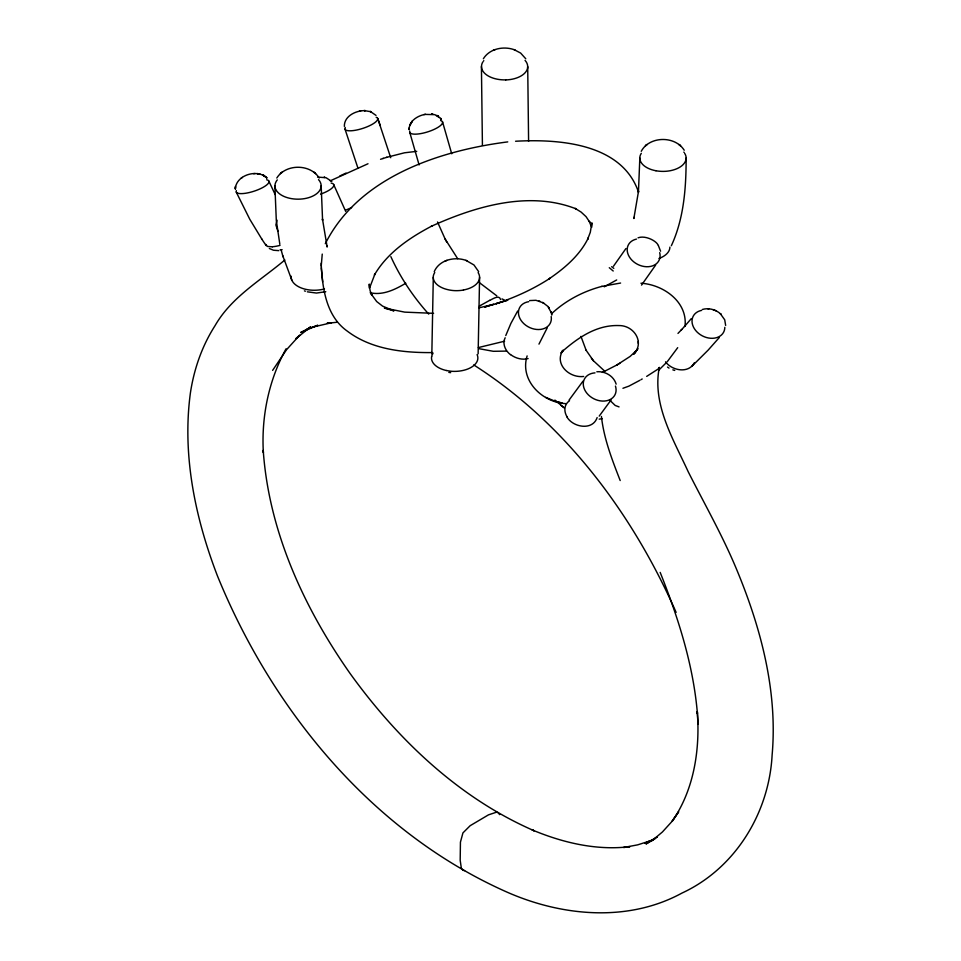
<?xml version="1.0" encoding="UTF-8"?>
<svg xmlns="http://www.w3.org/2000/svg" width="961" height="961" viewBox="0 0 961 961"><rect width="100%" height="100%" fill="white"/><g stroke="black" fill="none" stroke-linecap="round" stroke-linejoin="round"><path stroke-width="1.44" d="M433.303 277.273L431.837 353.852M479.587 277.273L478.134 353.852M635.581 351.738L633.767 354.177L637.9 348.615L634.825 352.927C644.254 341.131 633.419 325.323 618.944 325.563C596.673 324.77 578.15 337.551 561.921 351.798L562.858 350.621L561.044 353.059L563.05 350.2C553.98 363.45 568.636 378.214 583.663 376.472M638.248 343.317L638.272 341.419M639.834 158.024L638.428 192.416L638.548 191.035L633.852 218.507L634.224 217.15M686.13 158.024C686.142 187.707 683.98 218.375 671.355 245.716M725.651 325.419L724.714 319.797L720.33 313.682L721.062 314.343M684.989 326.392C687.896 301.778 663.246 284.564 640.951 283.231M321.226 266.077L322.247 254.088M265.885 244.442L267.398 246.436L272.347 246.821M659.318 367.366C651.99 404.413 673.337 439.237 688.184 471.695C704.437 503.84 722.336 535.217 736.234 568.504C760.752 627.209 777.809 690.983 772.115 755.058C769.076 813.03 735.273 868.42 681.938 893.093C627.521 922.764 560.972 916.181 506.015 891.676C371.859 831.89 272.107 709.999 217.438 575.891C195.203 518.063 182.025 454.973 190.398 392.989C193.966 369.228 201.99 346.032 214.988 325.767C231.301 297.165 260.407 280.588 284.84 259.999M527.121 355.906C519.481 380.328 542.04 402.323 565.536 403.62M369.721 287.591L375.006 273.849L374.394 275.002C387.355 252.707 409.65 237.667 432.042 225.943L431.213 226.352C475.094 206.447 528.814 190.338 575.939 208.801L575.11 208.393L581.093 212.069L586.054 216.657L589.922 222.471L589.297 221.294L591.099 226.111M597.141 417.567C592.673 431.008 572.744 427.369 566.882 416.87M505.762 335.569L510.904 323.401L517.643 311.04M434.24 271.663C439.405 259.494 455.574 256.143 466.998 260.767M538.965 344.122L547.314 327.677M325.298 243.722C358.525 177.389 438.516 150.745 507.756 141.892M277.092 220.189L275.867 224.874L277.873 231.157M694.298 362.838C688.629 373.853 671.919 370.682 665.553 361.816M641.251 151.309C649.408 135.897 675.139 135.561 684.208 150.24M505.162 337.767C502.014 343.714 505.51 350.969 510.507 354.681M286.066 348.795C268.696 380.28 261.26 416.774 263.362 452.571L263.23 450.349C268.816 531.325 303.916 607.7 350.056 673.445C397.578 739.381 458.938 798.05 534.196 830.784L532.118 829.884C562.846 842.737 596.589 850.773 630.008 846.641L623.641 847.494L637.672 844.851L650.861 840.659L644.879 843.265L654.393 838.845M272.624 370.369L286.558 349.696L299.64 335.221L295.94 338.62L310.523 326.968L306.271 329.863L310.787 327.148M276.804 178.025C285.705 163.67 310.319 163.682 319.22 178.025M483.359 58.777C489.714 48.338 504.297 45.72 515.12 50.044M677.709 347.666L667.487 361.408M625.899 248.587L613.454 266.257M655.642 265.08L641.54 285.105M569.08 400.064L583.027 381.109M599.208 416.113L611.04 400.016M659.138 367.739L658.129 368.88M636.074 351.053L636.927 350.056L630.104 356.435L616.626 365.156L619.881 363.246M691.295 318.62L684.52 326.44M719.357 337.467L708.089 350.176L691.86 366.309M680.893 330.38L685.397 325.491M677.973 333.419L681.769 329.443M666.73 362.261L658.717 370.213M551.59 313.706C565.693 300.445 583.363 291.255 602.03 286.342M266.738 177.785L263.566 175.346L266.942 178.013C257.572 168.68 236.454 174.77 235.349 188.5M657.396 369.517L646.681 376.388M242.376 177.413L241.079 178.302M479.287 306.151L480.416 305.514M480.44 305.49L489.605 300.397M641.071 379.631L642.2 378.982M309.826 327.701L300.697 332.518L317.731 325.25L308.986 328.53M617.07 364.892L602.367 372.424M639.93 380.28L628.854 386.154L622.932 388.28M604.265 286.81L616.686 279.951M654.885 838.821L646.032 843.974L657.288 836.815L652.171 840.611L662.405 831.986L671.511 821.967L678.682 811.757L672.268 821.174C694.178 789.462 700.137 749.364 697.302 711.596L697.41 713.506C693.313 664.736 678.178 617.647 660.171 572.396M405.794 283.231C395.199 289.513 382.874 295.64 370.189 292.745M330.224 180.836L368.003 163.754M489.63 300.385C492.609 299.195 499.143 294.282 500.621 299.544M339.798 176.019L346.044 173.076M345.78 210.123L351.654 207.576M495.107 49.612L493.209 50.344M446.985 260.347L445.099 261.08M380.556 159.286L383.367 158.361M386.394 157.412L404.485 152.799L416.738 151.345M382.886 158.517L386.923 157.256M504.597 341.203L478.314 347.582M325.779 291.712L316.457 293.057L307.352 291.82M312.673 327.124L331.461 322.764L326.992 323.316L337.011 322.259M424.414 114.515C417.206 115.981 408.809 121.326 409.17 129.591L409.158 128.161L409.17 129.591M702.407 309.466C708.81 307.568 716.065 309.598 720.87 314.163M364.207 110.599L365.36 110.623C356.219 110.335 344.026 115.921 344.362 126.432M638.044 237.823C645.215 235.097 656.135 240.743 658.021 244.959M601.634 286.438L620.59 283.039M479.01 307.844L493.642 304.337L484.704 307.027L507.864 300.132L495.852 303.784C514.892 297.526 533.283 289.165 550.1 278.209L548.731 279.074C564.479 268.359 579.831 255.398 588.3 237.956L587.639 239.289L590.306 232.298L591.868 222.82L591.76 227.192M424.99 114.395L434.84 114.659L440.823 118.575M529.631 300.577L535.95 300.3L543.626 302.979L542.749 302.487M423.909 114.611L425.483 114.299M360.699 110.935L359.33 111.2M317.562 177.088L326.079 177.737L331.821 181.461M599.196 419.14L602.103 418.756M506.027 351.113L493.281 351.294L478.626 348.615M596.829 371.775C605.034 370.982 613.815 376.039 616.145 384.148M253.524 173.653L255.085 173.569M515.577 141.243C559.002 138.864 621.563 143.297 638.356 191.683M278.81 250.629L273.477 250.232L269.332 248.503M433.603 313.334L404.725 312.133L384.376 308.049L393.89 310.896L382.574 306.115L376.688 301.55L371.222 294.042L371.883 295.363L370.081 290.558L369.252 284.096L369.252 288M432.594 352.579C403.212 352.879 371.378 349.444 347.269 331.113C325.791 315.941 322.307 287.447 321.166 263.218M364.435 110.599L371.138 111.788L370.153 111.416M707.801 308.769L708.942 308.817M464.607 870.642L462.938 870.258L461.352 868.251L460.187 860.299L460.439 842.136L462.938 832.899L470.169 825.691L488.476 814.856L496.405 812.225L498.074 812.61L499.66 814.616M619.052 406.899L615.196 405.458L609.658 400.088M450.685 372.652L448.823 372.387M324.794 177.401L323.977 177.232L325.046 177.449M603.22 372.291L602.667 372.183M558.713 402.275L562.089 403.019L555.302 401.326M672.844 369.853L674.718 370.429M538.977 300.949L539.974 301.261M713.014 309.61L715.933 310.763M545.668 397.349L555.362 401.35M304.421 290.859L305.394 291.219M370.405 111.512L376.027 115.404M514.027 49.612L520.646 53.071L525.775 58.777M465.905 260.347L473.965 264.972L478.662 271.663M502.014 298.871L504.609 300.204M436.738 115.38L438.721 116.533L437.627 115.837M437.039 115.536L437.904 116.005M542.833 302.535L547.758 306.319L551.326 312.673L551.109 311.857M496.825 295.868L478.986 282.33M473.761 364.94C565.38 423.32 632.686 513.871 676.124 612.385M667.499 367.066L669.012 368.087M604.745 371.198L593.442 360.771L586.102 350.248M563.783 407.512L554.905 400.088M560.912 405.302L564.359 407.945M611.652 266.678L613.803 268.371M609.274 267.711L613.214 271.014M428.726 314.103C413.326 296.985 400.353 277.609 390.851 256.623M591.435 358.345L593.442 360.771M548.947 307.784L548.551 307.292L549.127 308.037M457.664 258.677L445.207 239.181L437.519 221.979M441.243 119.152L440.655 118.347L441.387 119.392M236.274 192.164L249.812 219.312L261.969 239.349M261.68 238.929L266.149 245.632M658.333 245.463L660.579 251.217M445.099 238.989L446.853 242.184M586.138 350.309L580.961 336.386M275.266 194.747L268.828 181.028M345.696 211.42L333.683 184.56M291.88 280.3L282.654 255.434M620.193 480.548C612.121 459.826 603.892 438.733 601.43 416.485M380.352 125.711L377.673 118.299L390.719 157.724M345.047 129.254L357.972 168.235M409.77 132.426L419.104 164.92M442.528 121.807L451.718 153.784M551.218 312.277L551.794 315.124M326.788 245.68L327.16 247.037L322.464 218.988L322.584 220.369L321.178 185.809M281.129 249.8L283.014 256.791M551.722 314.319L551.614 313.887M279.819 244.19L276.3 220.369L274.882 185.809M322.692 281.933L321.262 267.795M235.409 189.281L235.457 186.518L235.373 188.68M697.866 722.336L697.974 724.246L697.302 711.596M528.598 141.375L527.709 66.561M482.422 145.303L481.425 66.561M477.088 354.597A23.184 13.382 0 0 1 477.737 359.366A23.472 13.55 0 0 1 476.38 362.681A23.076 13.322 0 0 1 461.724 370.718A23.184 13.382 0 0 1 452.331 371.33A23.472 13.55 0 0 1 446.589 370.502M446.565 370.55A23.184 13.382 0 0 1 431.621 356.627M431.669 356.615A23.22 13.406 0 0 1 433.027 353.3M478.122 272.612A23.184 13.382 0 0 1 479.467 278.642A23.472 13.55 0 0 1 478.122 281.957A23.076 13.322 0 0 1 463.466 289.994M463.466 290.042A23.184 13.382 0 0 1 454.06 290.606A23.472 13.55 0 0 1 448.331 289.778A23.184 13.382 0 0 1 433.351 275.903A23.22 13.406 0 0 1 434.756 272.576M658.946 258.473A23.076 13.322 0 0 0 668.796 251.169A23.184 13.382 0 0 0 669.889 247.121M641.299 153.34A23.22 13.406 0 0 0 639.846 157.34A23.184 13.382 0 0 0 655.943 170.758M655.967 170.758A23.184 13.382 0 0 0 665.372 171.322A23.472 13.55 0 0 0 671.102 170.541A23.076 13.322 0 0 0 685.025 162.073A23.184 13.382 0 0 0 686.01 156.655A23.472 13.55 0 0 0 684.652 153.34M683.824 152.102A23.184 13.382 0 0 1 684.076 152.391M527.613 67.943A23.22 13.406 0 0 1 505.762 79.931M525.054 60.375A23.1 13.334 0 0 1 527.565 67.943M505.81 79.871A23.1 13.334 0 0 1 481.617 65.204A23.472 13.55 0 0 1 482.89 61.876M483.563 60.963A23.076 13.322 0 0 1 483.815 60.663M291.183 276.215A23.1 13.334 0 0 0 291.267 278.27A23.472 13.55 0 0 0 292.588 281.597A23.1 13.334 0 0 0 316.649 290.186A23.22 13.406 0 0 0 324.494 288.901M318.523 179.611A23.1 13.334 0 0 1 321.13 186.494A23.22 13.406 0 0 1 300.421 199.107A23.1 13.334 0 0 1 276.372 190.494M275.086 187.143A23.1 13.334 0 0 1 276.059 181.737A23.076 13.322 0 0 1 277.285 179.899M276.36 190.494A23.472 13.55 0 0 1 275.014 187.191M551.206 316.541A17.19 13.13 26.5 0 1 538.544 329.539A17.19 13.13 26.5 0 1 519.192 316.758A17.19 13.13 26.5 0 1 528.73 301.682M528.106 358.585A17.298 13.214 26.5 0 1 510.615 354.585M615.448 386.058A17.19 13.178 27.5 0 1 604.277 401.061A17.19 13.178 27.5 0 1 583.94 387.956A17.19 13.178 27.5 0 1 595.015 372.868M567.038 416.822A17.298 13.274 27.5 0 1 569.537 400.725M724.822 327.329A17.19 13.166 27.6 0 1 710.684 338.272A17.19 13.166 27.6 0 1 692.665 325.106A17.19 13.166 27.6 0 1 701.614 310.379M659.702 252.659A17.19 13.106 26.6 0 1 648.471 266.702A17.19 13.106 26.6 0 1 628.326 254.941A17.19 13.106 26.6 0 1 636.458 239.097M440.57 120.497A17.19 4.997 -17.5 0 1 429.123 131.405A17.19 4.997 -17.5 0 1 409.782 131.152M376.159 117.242A17.19 4.829 -18 0 1 363.162 128.269A17.19 4.829 -18 0 1 345.299 127.465M266.617 179.767A17.19 4.841 -18.1 0 1 255.818 190.59A17.19 4.841 -18.1 0 1 236.37 190.65M280.035 245.379A17.298 4.877 -18.1 0 1 272.443 246.749M282.138 249.68A8.565 2.415 -18.1 0 1 280.192 249.668M331.101 183.071A17.19 5.009 -17.6 0 1 320.578 194.134M409.65 125.675L412.197 121.242L409.65 125.675M281.921 172.319L280.492 173.497L281.921 172.319M646.921 144.546L645.492 145.724L646.921 144.546M258.713 173.797L257.236 173.617L258.713 173.797M431.789 114.071L432.822 114.215L431.789 114.071M259.734 173.977L258.293 173.737L259.734 173.977M262.99 175.07L263.879 175.527L262.99 175.07M680.508 145.724L679.079 144.546L680.508 145.724M315.52 173.497L314.091 172.319L315.52 173.497"/></g></svg>
